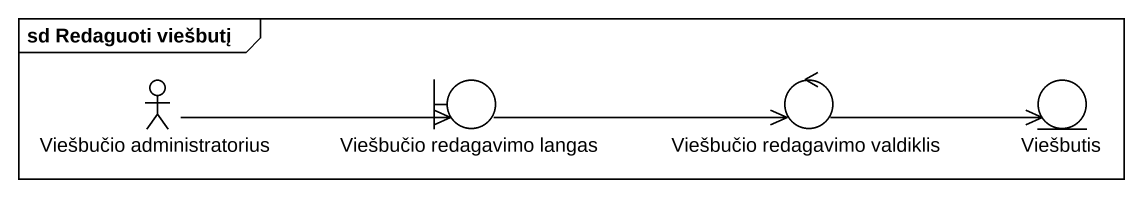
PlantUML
@startuml
mainframe sd Redaguoti viešbutį
actor "Viešbučio administratorius" as Viešbučio_administratorius
boundary "Viešbučio redagavimo langas" as Viešbučio_redagavimo_langas
control "Viešbučio redagavimo valdiklis" as Viešbučio_redagavimo
entity Viešbutis
Viešbučio_administratorius -right-> Viešbučio_redagavimo_langas
Viešbučio_redagavimo_langas -right-> Viešbučio_redagavimo
Viešbučio_redagavimo -right-> Viešbutis
@enduml
